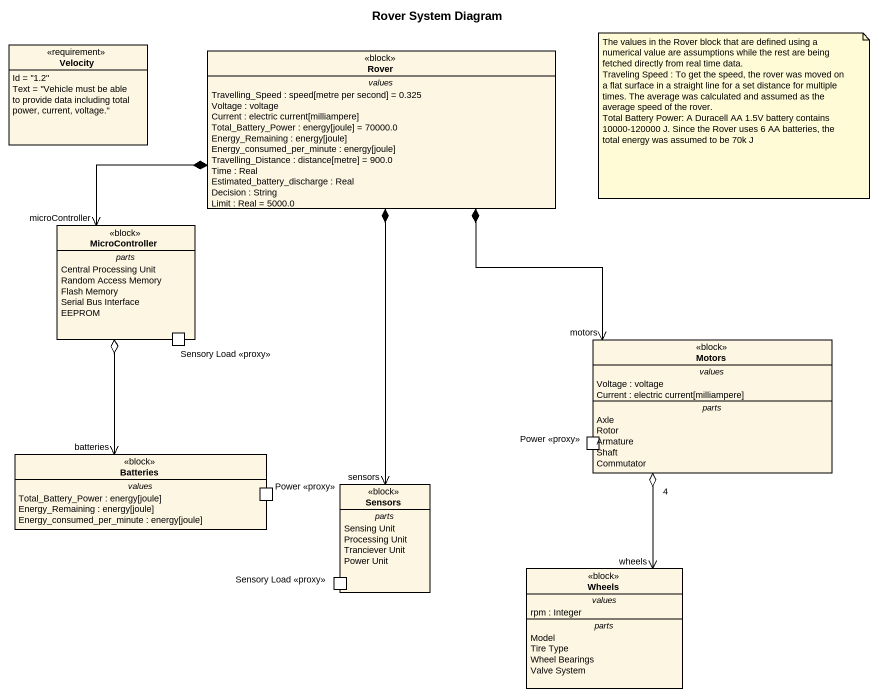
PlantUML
@startuml
title Rover System Diagram
hide circle
hide empty members
class Velocity <<requirement>> {
  Id = "1.2"
  Text = "Vehicle must be able to provide data including total power, current, voltage."
}
class Rover <<block>> {
  -- values --
  Travelling_Speed : speed[metre per second] = 0.325
  Voltage : voltage
  Current : electric current[milliampere]
  Total_Battery_Power : energy[joule] = 70000.0
  Energy_Remaining : energy[joule]
  Energy_consumed_per_minute : energy[joule]
  Travelling_Distance : distance[metre] = 900.0
  Time : Real
  Estimated_battery_discharge : Real
  Decision : String
  Limit : Real = 5000.0
}
class MicroController <<block>> {
  -- parts --
  Central Processing Unit
  Random Access Memory
  Flash Memory
  Serial Bus Interface
  EEPROM
  -- ports --
  Sensory Load <<proxy>>
}
class Motors <<block>> {
  -- values --
  Voltage : voltage
  Current : electric current[milliampere]
  -- parts --
  Axle
  Rotor
  Armature
  Shaft
  Commutator
  -- ports --
  Power <<proxy>>
}
class Batteries <<block>> {
  -- values --
  Total_Battery_Power : energy[joule]
  Energy_Remaining : energy[joule]
  Energy_consumed_per_minute : energy[joule]
  -- ports --
  Power <<proxy>>
}
class Sensors <<block>> {
  -- parts --
  Sensing Unit
  Processing Unit
  Tranciever Unit
  Power Unit
  -- ports --
  Sensory Load <<proxy>>
}
class Wheels <<block>> {
  -- values --
  rpm : Integer
  -- parts --
  Model
  Tire Type
  Wheel Bearings
  Valve System
}
Rover *-left-> "microController" MicroController
Rover *--> "motors" Motors
Rover *--> "sensors" Sensors
MicroController o--> "batteries" Batteries
Motors "4" o--> "wheels" Wheels
note as N1
  The values in the Rover block that are defined using a numerical value are assumptions while the rest are being fetched directly from real time data.
  Traveling Speed : To get the speed, the rover was moved on a flat surface in a straight line for a set distance for multiple times. The average was calculated and assumed as the average speed of the rover.
  Total Battery Power: A Duracell AA 1.5V battery contains 10000-120000 J. Since the Rover uses 6 AA batteries, the total energy was assumed to be 70k J
end note
@enduml
